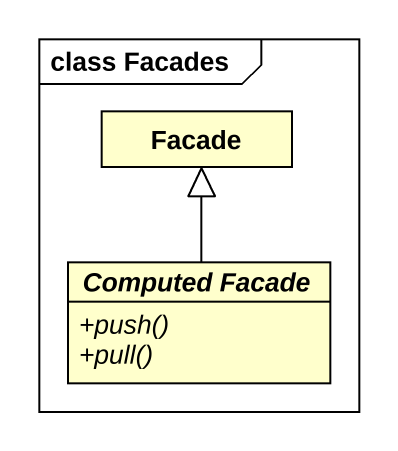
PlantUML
@startuml
mainframe class Facades
hide circle
hide empty members
skinparam classAttributeIconSize 0
class Facade
abstract class "Computed Facade" as Computed_Facade {
  {abstract} +push()
  {abstract} +pull()
}
Computed_Facade -up-|> Facade
@enduml
